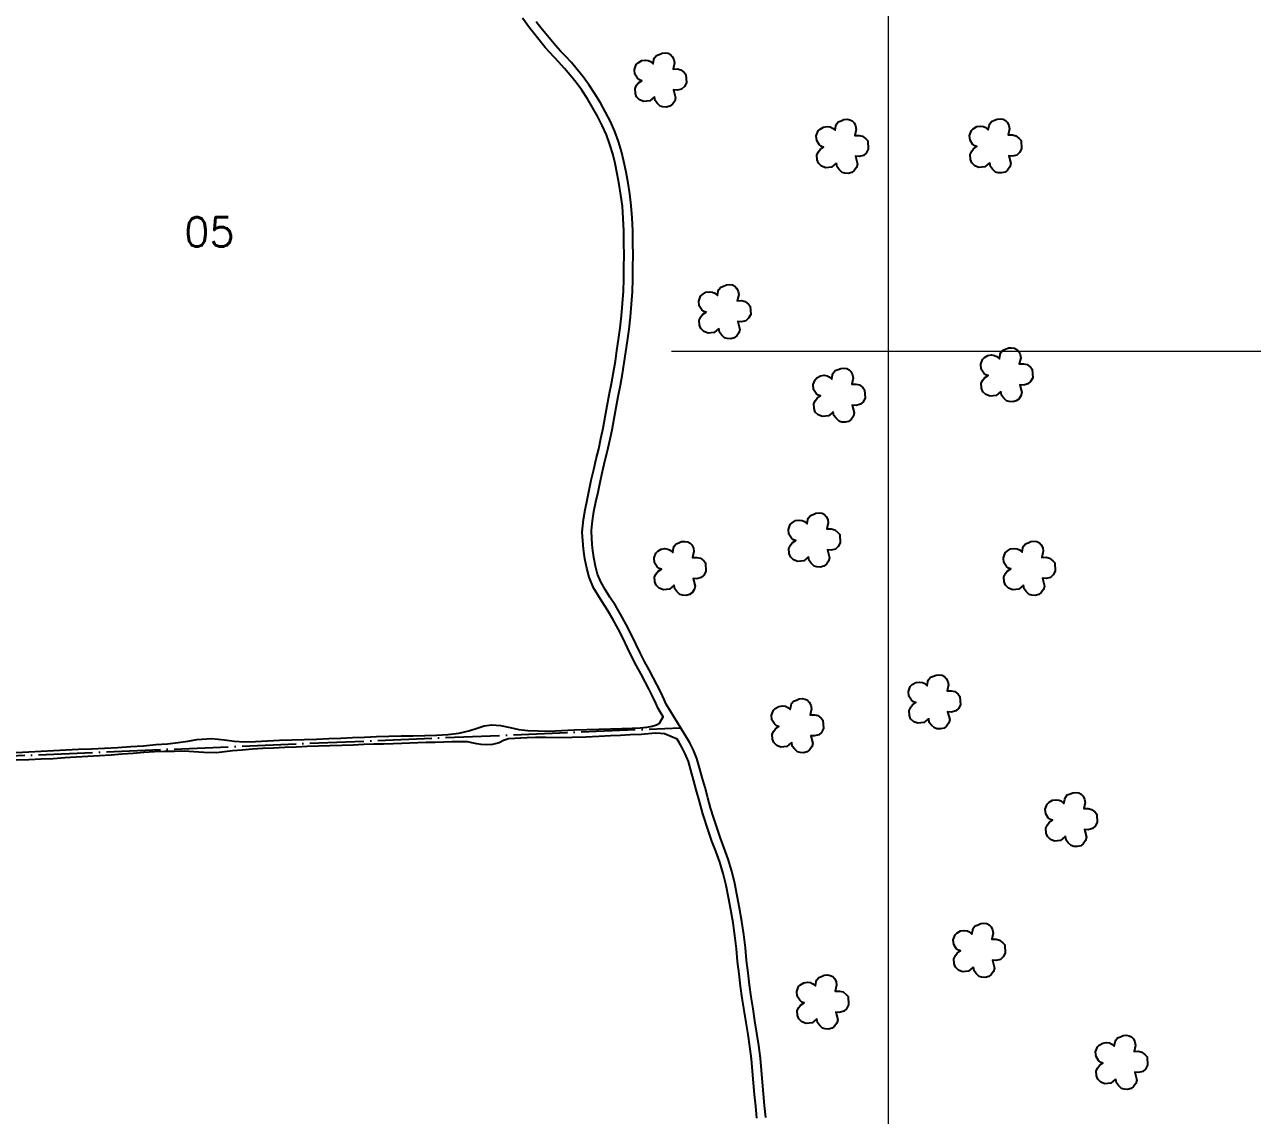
# Model space of a CAD drawing. Extents: x 749772 to 751872, y 7810048 to 7813018.
# Drawn here: x 750817 to 751361, y 7811061 to 7811545 of the extents above; entities that cross this region are included whole.
import ezdxf

# ---------------------------------------------------------------- set-up
doc = ezdxf.new("R2010")
doc.units = 0
doc.header["$MEASUREMENT"] = 0
doc.linetypes.add('ACAD_ISO04W100', pattern=[30, 24, -3, 0, -3])
doc.linetypes.add('CONTINUO', pattern=[0])
for name, color, linetype in [('0114000638', 1, 'Continuous'), ('0114000638004', 5, 'Continuous'), ('0114000638005', 5, 'Continuous'), ('SIMBOLO ARVORE', 118, 'Continuous'), ('TEXTO_NUN_TAL', 7, 'Continuous')]:
    doc.layers.add(name, color=color, linetype=linetype)
doc.layers.add('MALHA', color=8, linetype='Continuous', lineweight=9)
doc.layers.add('REDE_DE_LUZ', color=6, linetype='Continuous', lineweight=25)
doc.styles.add('Simplex', font='simplex.shx')

msp = doc.modelspace()

# ---------------------------------------------------------------- linework, layer by layer
at = {"layer": '0114000638', "flags": 128}
msp.add_lwpolyline([(751145.65, 7811060.12), (751145.15, 7811065.41), (751144.62, 7811070.59), (751144.19, 7811075.7), (751143.78, 7811080.95), (751143.3, 7811086.45), (751142.6, 7811092.05), (751141.74, 7811097.53), (751140.84, 7811102.88), (751140.02, 7811108.21), (751139.18, 7811113.53), (751138.45, 7811118.87), (751137.77, 7811124.29), (751137.14, 7811129.67), (751136.65, 7811135.34), (751135.96, 7811141.26), (751135.1, 7811147.06), (751134.05, 7811152.85), (751133.02, 7811158.42), (751131.95, 7811163.86), (751130.63, 7811169.28), (751129.02, 7811174.64), (751127.19, 7811179.54), (751125.5, 7811183.99), (751124.04, 7811188.36), (751122.59, 7811192.85), (751121.2, 7811197.34), (751119.92, 7811201.87), (751118.71, 7811206.47), (751117.5, 7811210.9), (751116.33, 7811215.2), (751115.11, 7811219.3), (751113.62, 7811223.03), (751112, 7811226.23), (751110.68, 7811228.43), (751101.5, 7811243.36), (751100.57, 7811245.51), (751099.08, 7811248.71), (751097.34, 7811252.11), (751095.71, 7811255.17), (751093.89, 7811258.59), (751091.86, 7811262.29), (751089.89, 7811266.14), (751087.97, 7811270.14), (751085.93, 7811274.37), (751083.7, 7811278.67), (751081.38, 7811282.99), (751078.95, 7811287.12), (751076.56, 7811290.92), (751074.46, 7811294.28), (751072.52, 7811297.64), (751071.1, 7811300.98), (751070.14, 7811304.55), (751069.39, 7811308.47), (751068.84, 7811312.54), (751068.55, 7811316.55), (751068.42, 7811320.62), (751068.82, 7811324.75), (751069.48, 7811328.87), (751070.32, 7811333.06), (751071.26, 7811337.41), (751072.21, 7811341.88), (751073.28, 7811346.54), (751074.33, 7811351.24), (751075.47, 7811355.75), (751076.49, 7811360.34), (751077.49, 7811365.08), (751078.44, 7811370.07), (751079.3, 7811374.99), (751080.21, 7811379.92), (751081.17, 7811384.93), (751082.09, 7811389.88), (751082.9, 7811394.84), (751083.62, 7811399.66), (751084.34, 7811404.57), (751085.04, 7811409.75), (751085.69, 7811415.2), (751086.18, 7811420.78), (751086.51, 7811426.34), (751086.69, 7811431.82), (751086.75, 7811437.22), (751086.79, 7811442.58), (751086.74, 7811447.96), (751086.66, 7811453.47), (751086.43, 7811459.09), (751086.03, 7811464.63), (751085.38, 7811469.67), (751084.63, 7811474.49), (751083.73, 7811479.31), (751082.78, 7811484.04), (751081.66, 7811488.53), (751080.33, 7811492.96), (751078.68, 7811497.37), (751076.74, 7811501.75), (751074.56, 7811506.02), (751072.3, 7811510.08), (751069.92, 7811514.05), (751067.33, 7811517.93), (751064.72, 7811521.59), (751062.07, 7811524.88), (751059.44, 7811527.99), (751056.88, 7811530.8), (751054.7, 7811533.08), (751052.63, 7811535.4), (751050.32, 7811538.03), (751048.09, 7811540.65), (751045.93, 7811543.42), (751043.87, 7811546.07)], dxfattribs=at)
at = {"layer": '0114000638004', "flags": 128}
msp.add_lwpolyline([(751141.67, 7811059.72), (751141.17, 7811065.02), (751140.64, 7811070.21), (751140.2, 7811075.38), (751139.8, 7811080.62), (751139.32, 7811086.02), (751138.64, 7811091.49), (751137.79, 7811096.88), (751136.89, 7811102.24), (751136.07, 7811107.6), (751135.22, 7811112.95), (751134.49, 7811118.35), (751133.8, 7811123.81), (751133.16, 7811129.27), (751132.67, 7811134.94), (751131.99, 7811140.74), (751131.15, 7811146.41), (751130.11, 7811152.13), (751129.1, 7811157.67), (751128.04, 7811163), (751126.76, 7811168.23), (751125.22, 7811173.37), (751123.45, 7811178.14), (751121.74, 7811182.65), (751120.24, 7811187.11), (751117.75, 7811194.82), (751116.06, 7811200.82), (751114.84, 7811205.43), (751113.64, 7811209.86), (751112.49, 7811214.11), (751111.32, 7811217.98), (751109.97, 7811221.39), (751108.5, 7811224.29), (751107.26, 7811226.35), (751106.36, 7811227.81), (751100.72, 7811230.2), (751099.02, 7811230.42), (751096.62, 7811230.5), (751090.48, 7811229.93), (751085.56, 7811229.74), (751081.23, 7811229.56), (751076.76, 7811229.31), (751071.61, 7811229.03), (751065.87, 7811228.8), (751059.87, 7811228.6), (751053.76, 7811228.5), (751048.12, 7811228.55), (751043.55, 7811228.58), (751039.79, 7811228.45), (751031.51, 7811227.99), (751029.4, 7811227.22), (751027.39, 7811226.31), (751024.52, 7811225.47), (751022, 7811225.33), (751019.49, 7811225.47), (751017.56, 7811225.77), (751015.34, 7811226.28), (751013.48, 7811226.64), (751006.45, 7811226.66), (751002.91, 7811226.55), (750999.09, 7811226.44), (750995.07, 7811226.33), (750991.43, 7811226.21), (750987.9, 7811226.13), (750984.3, 7811225.91), (750980.43, 7811225.79), (750976.18, 7811225.69), (750971.84, 7811225.58), (750967.48, 7811225.46), (750962.71, 7811225.22), (750957.64, 7811225.11), (750952.41, 7811224.93), (750947.27, 7811224.81), (750942.39, 7811224.56), (750937.51, 7811224.35), (750932.47, 7811224.12), (750927.44, 7811223.94), (750922.6, 7811223.7), (750917.94, 7811223.39), (750913.51, 7811223.05), (750909.26, 7811222.66), (750902.19, 7811221.8), (750896.51, 7811221.9), (750892.05, 7811222.24), (750887.73, 7811222.51), (750883.5, 7811222.45), (750879.23, 7811222.35), (750874.63, 7811222.32), (750869.89, 7811221.92), (750865.13, 7811221.55), (750860.35, 7811221.16), (750855.36, 7811220.79), (750850.22, 7811220.46), (750845.05, 7811220.12), (750839.97, 7811219.81), (750834.89, 7811219.52), (750829.75, 7811219.21), (750824.44, 7811218.93), (750818.9, 7811218.71), (750813.24, 7811218.54)], dxfattribs=at)
at = {"layer": '0114000638005', "flags": 128}
msp.add_lwpolyline([(750813.25, 7811221.89), (750818.85, 7811222.22), (750824.4, 7811222.57), (750829.82, 7811222.9), (750835.27, 7811223.2), (750840.95, 7811223.44), (750846.73, 7811223.63), (750852.47, 7811223.8), (750858.28, 7811224.12), (750864.14, 7811224.54), (750869.81, 7811224.97), (750875.23, 7811225.48), (750880.42, 7811225.85), (750885.06, 7811226.33), (750889.35, 7811226.94), (750893.44, 7811227.7), (750900.06, 7811228.14), (750905.66, 7811227.63), (750909.9, 7811226.95), (750914.58, 7811226.69), (750919.48, 7811226.79), (750924.68, 7811227.18), (750930.08, 7811227.42), (750935.56, 7811227.54), (750941.06, 7811227.72), (750946.51, 7811227.9), (750951.92, 7811228.09), (750957.25, 7811228.27), (750962.48, 7811228.56), (750967.72, 7811228.8), (750973.07, 7811229.04), (750978.55, 7811229.17), (750983.99, 7811229.3), (750989.27, 7811229.36), (750994.48, 7811229.48), (750999.65, 7811229.64), (751004.71, 7811229.94), (751009.62, 7811230.6), (751013.98, 7811231.59), (751017.62, 7811232.7), (751020.85, 7811233.74), (751024.2, 7811234.16), (751028.07, 7811233.92), (751032.25, 7811233.04), (751036.11, 7811232.17), (751040.17, 7811231.65), (751044.7, 7811231.5), (751049.61, 7811231.46), (751055.02, 7811231.7), (751060.7, 7811231.97), (751066.29, 7811232.15), (751071.63, 7811232.32), (751076.82, 7811232.46), (751081.87, 7811232.55), (751086.4, 7811232.71), (751089.97, 7811232.95), (751092.84, 7811233.26), (751095.28, 7811233.63), (751097.15, 7811234.16), (751098.48, 7811235.01), (751100.2, 7811237.83), (751097.94, 7811241.51), (751096.92, 7811243.87), (751095.49, 7811246.95), (751093.79, 7811250.26), (751092.18, 7811253.3), (751090.37, 7811256.69), (751088.33, 7811260.41), (751086.31, 7811264.36), (751084.37, 7811268.41), (751082.35, 7811272.58), (751080.16, 7811276.8), (751077.9, 7811281.03), (751075.53, 7811285.04), (751073.17, 7811288.79), (751069.27, 7811295.04), (751067.31, 7811299.67), (751066.24, 7811303.65), (751065.44, 7811307.83), (751064.86, 7811312.12), (751064.31, 7811319.64), (751064.85, 7811325.26), (751065.54, 7811329.58), (751066.4, 7811333.87), (751067.35, 7811338.24), (751068.3, 7811342.74), (751069.38, 7811347.43), (751070.44, 7811352.16), (751071.57, 7811356.67), (751072.58, 7811361.19), (751073.57, 7811365.87), (751074.51, 7811370.79), (751075.36, 7811375.69), (751076.27, 7811380.66), (751077.24, 7811385.68), (751078.15, 7811390.57), (751078.95, 7811395.46), (751079.66, 7811400.24), (751080.38, 7811405.12), (751081.07, 7811410.25), (751081.71, 7811415.61), (751082.19, 7811421.07), (751082.51, 7811426.52), (751082.69, 7811431.91), (751082.75, 7811437.26), (751082.79, 7811442.58), (751082.74, 7811447.91), (751082.66, 7811453.35), (751082.44, 7811458.86), (751082.05, 7811464.23), (751081.42, 7811469.1), (751080.69, 7811473.82), (751079.8, 7811478.55), (751078.88, 7811483.15), (751077.8, 7811487.47), (751076.54, 7811491.69), (751074.98, 7811495.85), (751073.12, 7811500.03), (751071.03, 7811504.14), (751068.84, 7811508.08), (751066.54, 7811511.91), (751064.04, 7811515.66), (751061.53, 7811519.17), (751058.98, 7811522.34), (751056.44, 7811525.35), (751053.95, 7811528.07), (751051.76, 7811530.37), (751047.88, 7811534.71), (751044.99, 7811538.12), (751040.92, 7811543.32), (751037.84, 7811547.62)], dxfattribs=at)
at = {"layer": 'MALHA', "color": 8}
for p, q in [((751200, 7810382.39), (751200, 7812918)), ((751103.88, 7811400), (751771.96, 7811400))]:
    msp.add_line(p, q, dxfattribs=at)
at = {"layer": 'REDE_DE_LUZ', "linetype": 'ACAD_ISO04W100'}
msp.add_lwpolyline([(750510.33, 7811202.59), (750763.08, 7811218.43), (751107.9, 7811232.94)], dxfattribs=at)
at = {"layer": 'SIMBOLO ARVORE', "linetype": 'CONTINUO'}
for points in [[(751096.31, 7811512.75, 0), (751094.23, 7811511.01, 0), (751091.59, 7811510.71, 0), (751089.71, 7811511.44, 0), (751088.38, 7811512.75, 0), (751087.83, 7811514.25, 0), (751087.68, 7811516.47, 0), (751088.4, 7811517.87, 0), (751089.16, 7811518.9, 0), (751090.68, 7811519.93, 0), (751089.71, 7811520.24, 0), (751088.76, 7811521.03, 0), (751087.64, 7811522.79, 0), (751087.43, 7811524.9, 0), (751088.24, 7811527.09, 0), (751089.09, 7811527.87, 0), (751090.64, 7811528.82, 0), (751092.27, 7811529.04, 0), (751093.57, 7811528.85, 0), (751094.6, 7811528.37, 0), (751095.72, 7811527.37, 0), (751096.06, 7811529.29, 0), (751096.35, 7811530.06, 0), (751097.19, 7811531.12, 0), (751098.44, 7811531.58, 0), (751099.67, 7811532.13, 0), (751101.04, 7811532.25, 0), (751102.34, 7811532.07, 0), (751103.4, 7811531.51, 0), (751104.19, 7811530.66, 0), (751104.87, 7811529.3, 0), (751105.14, 7811527.79, 0), (751104.52, 7811525.1, 0), (751106.4, 7811525.13, 0), (751107.96, 7811524.76, 0), (751109.43, 7811523.59, 0), (751110.25, 7811522.66, 0), (751110.47, 7811518.95, 0), (751109.56, 7811517.3, 0), (751108.35, 7811516.19, 0), (751106.46, 7811515.68, 0), (751104.79, 7811515.83, 0), (751105.68, 7811512.37, 0), (751105.27, 7811510.9, 0), (751104.27, 7811509.49, 0), (751103.17, 7811508.61, 0), (751101.61, 7811508.23, 0), (751100.05, 7811508.32, 0), (751098.89, 7811508.65, 0), (751097.56, 7811509.96, 0), (751096.65, 7811511.14, 0), (751096.37, 7811512.93, 0)], [(751176.92, 7811483.3, 0), (751174.84, 7811481.56, 0), (751172.21, 7811481.26, 0), (751170.33, 7811481.99, 0), (751168.99, 7811483.3, 0), (751168.44, 7811484.8, 0), (751168.29, 7811487.01, 0), (751169.01, 7811488.41, 0), (751169.77, 7811489.45, 0), (751171.29, 7811490.48, 0), (751170.32, 7811490.79, 0), (751169.37, 7811491.57, 0), (751168.25, 7811493.34, 0), (751168.05, 7811495.44, 0), (751168.86, 7811497.63, 0), (751169.71, 7811498.42, 0), (751171.25, 7811499.36, 0), (751172.88, 7811499.58, 0), (751174.18, 7811499.4, 0), (751175.21, 7811498.92, 0), (751176.34, 7811497.92, 0), (751176.67, 7811499.84, 0), (751176.96, 7811500.61, 0), (751177.8, 7811501.67, 0), (751179.06, 7811502.13, 0), (751180.28, 7811502.67, 0), (751181.66, 7811502.8, 0), (751182.96, 7811502.61, 0), (751184.01, 7811502.06, 0), (751184.8, 7811501.21, 0), (751185.49, 7811499.85, 0), (751185.76, 7811498.34, 0), (751185.13, 7811495.65, 0), (751187.02, 7811495.68, 0), (751188.58, 7811495.3, 0), (751190.05, 7811494.14, 0), (751190.86, 7811493.21, 0), (751191.08, 7811489.5, 0), (751190.17, 7811487.84, 0), (751188.97, 7811486.74, 0), (751187.07, 7811486.23, 0), (751185.4, 7811486.38, 0), (751186.29, 7811482.92, 0), (751185.88, 7811481.44, 0), (751184.88, 7811480.03, 0), (751183.78, 7811479.16, 0), (751182.22, 7811478.77, 0), (751180.67, 7811478.87, 0), (751179.5, 7811479.2, 0), (751178.17, 7811480.51, 0), (751177.26, 7811481.69, 0), (751176.98, 7811483.48, 0)], [(751244.87, 7811483.52, 0), (751242.8, 7811481.77, 0), (751240.16, 7811481.47, 0), (751238.28, 7811482.2, 0), (751236.95, 7811483.51, 0), (751236.4, 7811485.01, 0), (751236.25, 7811487.23, 0), (751236.97, 7811488.63, 0), (751237.72, 7811489.66, 0), (751239.24, 7811490.69, 0), (751238.28, 7811491, 0), (751237.32, 7811491.79, 0), (751236.2, 7811493.56, 0), (751236, 7811495.66, 0), (751236.81, 7811497.85, 0), (751237.66, 7811498.63, 0), (751239.21, 7811499.58, 0), (751240.84, 7811499.8, 0), (751242.14, 7811499.61, 0), (751243.16, 7811499.14, 0), (751244.29, 7811498.13, 0), (751244.63, 7811500.05, 0), (751244.92, 7811500.82, 0), (751245.76, 7811501.89, 0), (751247.01, 7811502.35, 0), (751248.23, 7811502.89, 0), (751249.61, 7811503.01, 0), (751250.91, 7811502.83, 0), (751251.97, 7811502.27, 0), (751252.75, 7811501.42, 0), (751253.44, 7811500.06, 0), (751253.71, 7811498.55, 0), (751253.09, 7811495.86, 0), (751254.97, 7811495.89, 0), (751256.53, 7811495.52, 0), (751258, 7811494.35, 0), (751258.82, 7811493.42, 0), (751259.04, 7811489.72, 0), (751258.13, 7811488.06, 0), (751256.92, 7811486.95, 0), (751255.02, 7811486.45, 0), (751253.36, 7811486.59, 0), (751254.25, 7811483.13, 0), (751253.84, 7811481.66, 0), (751252.84, 7811480.25, 0), (751251.74, 7811479.37, 0), (751250.17, 7811478.99, 0), (751248.62, 7811479.08, 0), (751247.46, 7811479.41, 0), (751246.12, 7811480.72, 0), (751245.22, 7811481.9, 0), (751244.94, 7811483.7, 0)], [(751124.8, 7811410, 0), (751122.72, 7811408.26, 0), (751120.09, 7811407.95, 0), (751118.21, 7811408.68, 0), (751116.87, 7811409.99, 0), (751116.32, 7811411.49, 0), (751116.17, 7811413.71, 0), (751116.89, 7811415.11, 0), (751117.65, 7811416.15, 0), (751119.17, 7811417.18, 0), (751118.2, 7811417.49, 0), (751117.25, 7811418.27, 0), (751116.13, 7811420.04, 0), (751115.93, 7811422.14, 0), (751116.73, 7811424.33, 0), (751117.58, 7811425.12, 0), (751119.13, 7811426.06, 0), (751120.76, 7811426.28, 0), (751122.06, 7811426.09, 0), (751123.09, 7811425.62, 0), (751124.22, 7811424.61, 0), (751124.55, 7811426.53, 0), (751124.84, 7811427.3, 0), (751125.68, 7811428.37, 0), (751126.94, 7811428.83, 0), (751128.16, 7811429.37, 0), (751129.54, 7811429.5, 0), (751130.84, 7811429.31, 0), (751131.89, 7811428.75, 0), (751132.68, 7811427.91, 0), (751133.37, 7811426.55, 0), (751133.64, 7811425.04, 0), (751133.01, 7811422.35, 0), (751134.9, 7811422.38, 0), (751136.46, 7811422, 0), (751137.93, 7811420.84, 0), (751138.74, 7811419.9, 0), (751138.96, 7811416.2, 0), (751138.05, 7811414.54, 0), (751136.85, 7811413.44, 0), (751134.95, 7811412.93, 0), (751133.28, 7811413.08, 0), (751134.17, 7811409.61, 0), (751133.76, 7811408.14, 0), (751132.76, 7811406.73, 0), (751131.66, 7811405.86, 0), (751130.1, 7811405.47, 0), (751128.55, 7811405.56, 0), (751127.38, 7811405.89, 0), (751126.05, 7811407.2, 0), (751125.14, 7811408.39, 0), (751124.86, 7811410.18, 0)], [(751249.83, 7811382, 0), (751247.75, 7811380.26, 0), (751245.12, 7811379.95, 0), (751243.24, 7811380.68, 0), (751241.9, 7811381.99, 0), (751241.35, 7811383.49, 0), (751241.2, 7811385.71, 0), (751241.92, 7811387.11, 0), (751242.68, 7811388.15, 0), (751244.2, 7811389.18, 0), (751243.23, 7811389.49, 0), (751242.28, 7811390.27, 0), (751241.16, 7811392.04, 0), (751240.96, 7811394.14, 0), (751241.77, 7811396.33, 0), (751242.61, 7811397.12, 0), (751244.16, 7811398.06, 0), (751245.79, 7811398.28, 0), (751247.09, 7811398.09, 0), (751248.12, 7811397.62, 0), (751249.25, 7811396.61, 0), (751249.58, 7811398.54, 0), (751249.87, 7811399.3, 0), (751250.71, 7811400.37, 0), (751251.97, 7811400.83, 0), (751253.19, 7811401.37, 0), (751254.57, 7811401.5, 0), (751255.87, 7811401.31, 0), (751256.92, 7811400.75, 0), (751257.71, 7811399.91, 0), (751258.4, 7811398.55, 0), (751258.67, 7811397.04, 0), (751258.04, 7811394.35, 0), (751259.93, 7811394.38, 0), (751261.49, 7811394, 0), (751262.96, 7811392.84, 0), (751263.77, 7811391.9, 0), (751263.99, 7811388.2, 0), (751263.08, 7811386.54, 0), (751261.88, 7811385.44, 0), (751259.98, 7811384.93, 0), (751258.31, 7811385.08, 0), (751259.2, 7811381.61, 0), (751258.79, 7811380.14, 0), (751257.79, 7811378.73, 0), (751256.69, 7811377.86, 0), (751255.13, 7811377.47, 0), (751253.58, 7811377.56, 0), (751252.41, 7811377.89, 0), (751251.08, 7811379.2, 0), (751250.17, 7811380.39, 0), (751249.89, 7811382.18, 0)], [(751175.53, 7811372.97, 0), (751173.45, 7811371.23, 0), (751170.82, 7811370.92, 0), (751168.94, 7811371.65, 0), (751167.6, 7811372.96, 0), (751167.05, 7811374.46, 0), (751166.9, 7811376.68, 0), (751167.62, 7811378.08, 0), (751168.38, 7811379.12, 0), (751169.9, 7811380.15, 0), (751168.93, 7811380.45, 0), (751167.98, 7811381.24, 0), (751166.86, 7811383.01, 0), (751166.66, 7811385.11, 0), (751167.47, 7811387.3, 0), (751168.32, 7811388.08, 0), (751169.87, 7811389.03, 0), (751171.49, 7811389.25, 0), (751172.79, 7811389.06, 0), (751173.82, 7811388.59, 0), (751174.95, 7811387.58, 0), (751175.29, 7811389.5, 0), (751175.57, 7811390.27, 0), (751176.41, 7811391.34, 0), (751177.67, 7811391.8, 0), (751178.89, 7811392.34, 0), (751180.27, 7811392.47, 0), (751181.57, 7811392.28, 0), (751182.63, 7811391.72, 0), (751183.41, 7811390.87, 0), (751184.1, 7811389.52, 0), (751184.37, 7811388.01, 0), (751183.74, 7811385.32, 0), (751185.63, 7811385.34, 0), (751187.19, 7811384.97, 0), (751188.66, 7811383.8, 0), (751189.47, 7811382.87, 0), (751189.69, 7811379.17, 0), (751188.78, 7811377.51, 0), (751187.58, 7811376.4, 0), (751185.68, 7811375.9, 0), (751184.01, 7811376.04, 0), (751184.9, 7811372.58, 0), (751184.49, 7811371.11, 0), (751183.49, 7811369.7, 0), (751182.39, 7811368.82, 0), (751180.83, 7811368.44, 0), (751179.28, 7811368.53, 0), (751178.11, 7811368.86, 0), (751176.78, 7811370.17, 0), (751175.87, 7811371.36, 0), (751175.59, 7811373.15, 0)], [(751164.53, 7811308.74, 0), (751162.46, 7811307, 0), (751159.82, 7811306.7, 0), (751157.94, 7811307.43, 0), (751156.61, 7811308.74, 0), (751156.05, 7811310.24, 0), (751155.91, 7811312.45, 0), (751156.62, 7811313.85, 0), (751157.38, 7811314.89, 0), (751158.9, 7811315.92, 0), (751157.93, 7811316.23, 0), (751156.98, 7811317.01, 0), (751155.86, 7811318.78, 0), (751155.66, 7811320.88, 0), (751156.47, 7811323.07, 0), (751157.32, 7811323.86, 0), (751158.87, 7811324.8, 0), (751160.49, 7811325.02, 0), (751161.79, 7811324.84, 0), (751162.82, 7811324.36, 0), (751163.95, 7811323.36, 0), (751164.29, 7811325.28, 0), (751164.57, 7811326.05, 0), (751165.42, 7811327.11, 0), (751166.67, 7811327.57, 0), (751167.89, 7811328.11, 0), (751169.27, 7811328.24, 0), (751170.57, 7811328.05, 0), (751171.63, 7811327.5, 0), (751172.41, 7811326.65, 0), (751173.1, 7811325.29, 0), (751173.37, 7811323.78, 0), (751172.74, 7811321.09, 0), (751174.63, 7811321.12, 0), (751176.19, 7811320.74, 0), (751177.66, 7811319.58, 0), (751178.47, 7811318.65, 0), (751178.69, 7811314.94, 0), (751177.79, 7811313.28, 0), (751176.58, 7811312.18, 0), (751174.68, 7811311.67, 0), (751173.01, 7811311.82, 0), (751173.9, 7811308.36, 0), (751173.5, 7811306.88, 0), (751172.5, 7811305.47, 0), (751171.4, 7811304.6, 0), (751169.83, 7811304.21, 0), (751168.28, 7811304.31, 0), (751167.11, 7811304.64, 0), (751165.78, 7811305.95, 0), (751164.87, 7811307.13, 0), (751164.6, 7811308.92, 0)], [(751104.98, 7811296.1, 0), (751102.9, 7811294.36, 0), (751100.27, 7811294.06, 0), (751098.39, 7811294.79, 0), (751097.05, 7811296.1, 0), (751096.5, 7811297.6, 0), (751096.35, 7811299.81, 0), (751097.07, 7811301.21, 0), (751097.83, 7811302.25, 0), (751099.35, 7811303.28, 0), (751098.38, 7811303.59, 0), (751097.43, 7811304.37, 0), (751096.31, 7811306.14, 0), (751096.11, 7811308.24, 0), (751096.91, 7811310.43, 0), (751097.76, 7811311.22, 0), (751099.31, 7811312.16, 0), (751100.94, 7811312.38, 0), (751102.24, 7811312.2, 0), (751103.27, 7811311.72, 0), (751104.4, 7811310.72, 0), (751104.73, 7811312.64, 0), (751105.02, 7811313.41, 0), (751105.86, 7811314.47, 0), (751107.12, 7811314.93, 0), (751108.34, 7811315.47, 0), (751109.71, 7811315.6, 0), (751111.02, 7811315.41, 0), (751112.07, 7811314.86, 0), (751112.86, 7811314.01, 0), (751113.55, 7811312.65, 0), (751113.82, 7811311.14, 0), (751113.19, 7811308.45, 0), (751115.08, 7811308.48, 0), (751116.64, 7811308.1, 0), (751118.11, 7811306.94, 0), (751118.92, 7811306.01, 0), (751119.14, 7811302.3, 0), (751118.23, 7811300.64, 0), (751117.03, 7811299.54, 0), (751115.13, 7811299.03, 0), (751113.46, 7811299.18, 0), (751114.35, 7811295.72, 0), (751113.94, 7811294.24, 0), (751112.94, 7811292.83, 0), (751111.84, 7811291.96, 0), (751110.28, 7811291.57, 0), (751108.73, 7811291.67, 0), (751107.56, 7811292, 0), (751106.23, 7811293.31, 0), (751105.32, 7811294.49, 0), (751105.04, 7811296.28, 0)], [(751259.85, 7811296.16, 0), (751257.77, 7811294.42, 0), (751255.13, 7811294.11, 0), (751253.25, 7811294.84, 0), (751251.92, 7811296.15, 0), (751251.37, 7811297.65, 0), (751251.22, 7811299.87, 0), (751251.94, 7811301.27, 0), (751252.7, 7811302.31, 0), (751254.22, 7811303.34, 0), (751253.25, 7811303.64, 0), (751252.3, 7811304.43, 0), (751251.18, 7811306.2, 0), (751250.97, 7811308.3, 0), (751251.78, 7811310.49, 0), (751252.63, 7811311.27, 0), (751254.18, 7811312.22, 0), (751255.81, 7811312.44, 0), (751257.11, 7811312.25, 0), (751258.14, 7811311.78, 0), (751259.26, 7811310.77, 0), (751259.6, 7811312.69, 0), (751259.89, 7811313.46, 0), (751260.73, 7811314.53, 0), (751261.98, 7811314.99, 0), (751263.21, 7811315.53, 0), (751264.58, 7811315.66, 0), (751265.88, 7811315.47, 0), (751266.94, 7811314.91, 0), (751267.73, 7811314.06, 0), (751268.41, 7811312.71, 0), (751268.68, 7811311.2, 0), (751268.06, 7811308.51, 0), (751269.94, 7811308.53, 0), (751271.5, 7811308.16, 0), (751272.97, 7811306.99, 0), (751273.79, 7811306.06, 0), (751274.01, 7811302.36, 0), (751273.1, 7811300.7, 0), (751271.89, 7811299.59, 0), (751269.99, 7811299.09, 0), (751268.33, 7811299.23, 0), (751269.22, 7811295.77, 0), (751268.81, 7811294.3, 0), (751267.81, 7811292.89, 0), (751266.71, 7811292.01, 0), (751265.14, 7811291.63, 0), (751263.59, 7811291.72, 0), (751262.43, 7811292.05, 0), (751261.1, 7811293.36, 0), (751260.19, 7811294.55, 0), (751259.91, 7811296.34, 0)], [(751217.8, 7811236.94, 0), (751215.72, 7811235.19, 0), (751213.09, 7811234.89, 0), (751211.21, 7811235.62, 0), (751209.87, 7811236.93, 0), (751209.32, 7811238.43, 0), (751209.17, 7811240.65, 0), (751209.89, 7811242.05, 0), (751210.65, 7811243.08, 0), (751212.17, 7811244.11, 0), (751211.2, 7811244.42, 0), (751210.25, 7811245.21, 0), (751209.13, 7811246.98, 0), (751208.93, 7811249.08, 0), (751209.73, 7811251.27, 0), (751210.58, 7811252.05, 0), (751212.13, 7811253, 0), (751213.76, 7811253.22, 0), (751215.06, 7811253.03, 0), (751216.09, 7811252.56, 0), (751217.22, 7811251.55, 0), (751217.55, 7811253.47, 0), (751217.84, 7811254.24, 0), (751218.68, 7811255.31, 0), (751219.94, 7811255.77, 0), (751221.16, 7811256.31, 0), (751222.54, 7811256.44, 0), (751223.84, 7811256.25, 0), (751224.89, 7811255.69, 0), (751225.68, 7811254.84, 0), (751226.37, 7811253.49, 0), (751226.64, 7811251.98, 0), (751226.01, 7811249.28, 0), (751227.9, 7811249.31, 0), (751229.46, 7811248.94, 0), (751230.93, 7811247.77, 0), (751231.74, 7811246.84, 0), (751231.96, 7811243.14, 0), (751231.05, 7811241.48, 0), (751229.85, 7811240.37, 0), (751227.95, 7811239.87, 0), (751226.28, 7811240.01, 0), (751227.17, 7811236.55, 0), (751226.76, 7811235.08, 0), (751225.76, 7811233.67, 0), (751224.66, 7811232.79, 0), (751223.1, 7811232.41, 0), (751221.55, 7811232.5, 0), (751220.38, 7811232.83, 0), (751219.05, 7811234.14, 0), (751218.14, 7811235.32, 0), (751217.86, 7811237.12, 0)], [(751157.07, 7811226.34, 0), (751155, 7811224.6, 0), (751152.36, 7811224.29, 0), (751150.48, 7811225.02, 0), (751149.15, 7811226.33, 0), (751148.59, 7811227.83, 0), (751148.45, 7811230.05, 0), (751149.16, 7811231.45, 0), (751149.92, 7811232.49, 0), (751151.44, 7811233.52, 0), (751150.47, 7811233.82, 0), (751149.52, 7811234.61, 0), (751148.4, 7811236.38, 0), (751148.2, 7811238.48, 0), (751149.01, 7811240.67, 0), (751149.86, 7811241.45, 0), (751151.41, 7811242.4, 0), (751153.03, 7811242.62, 0), (751154.33, 7811242.43, 0), (751155.36, 7811241.96, 0), (751156.49, 7811240.95, 0), (751156.83, 7811242.87, 0), (751157.11, 7811243.64, 0), (751157.96, 7811244.71, 0), (751159.21, 7811245.17, 0), (751160.43, 7811245.71, 0), (751161.81, 7811245.84, 0), (751163.11, 7811245.65, 0), (751164.17, 7811245.09, 0), (751164.95, 7811244.24, 0), (751165.64, 7811242.89, 0), (751165.91, 7811241.38, 0), (751165.28, 7811238.69, 0), (751167.17, 7811238.71, 0), (751168.73, 7811238.34, 0), (751170.2, 7811237.17, 0), (751171.01, 7811236.24, 0), (751171.23, 7811232.54, 0), (751170.33, 7811230.88, 0), (751169.12, 7811229.77, 0), (751167.22, 7811229.27, 0), (751165.55, 7811229.41, 0), (751166.44, 7811225.95, 0), (751166.04, 7811224.48, 0), (751165.04, 7811223.07, 0), (751163.94, 7811222.19, 0), (751162.37, 7811221.81, 0), (751160.82, 7811221.9, 0), (751159.65, 7811222.23, 0), (751158.32, 7811223.54, 0), (751157.41, 7811224.72, 0), (751157.14, 7811226.52, 0)], [(751278.43, 7811184.74, 0), (751276.35, 7811182.99, 0), (751273.71, 7811182.69, 0), (751271.83, 7811183.42, 0), (751270.5, 7811184.73, 0), (751269.95, 7811186.23, 0), (751269.8, 7811188.45, 0), (751270.52, 7811189.85, 0), (751271.28, 7811190.88, 0), (751272.8, 7811191.91, 0), (751271.83, 7811192.22, 0), (751270.88, 7811193.01, 0), (751269.76, 7811194.78, 0), (751269.56, 7811196.88, 0), (751270.36, 7811199.07, 0), (751271.21, 7811199.85, 0), (751272.76, 7811200.8, 0), (751274.39, 7811201.02, 0), (751275.69, 7811200.83, 0), (751276.72, 7811200.36, 0), (751277.85, 7811199.35, 0), (751278.18, 7811201.27, 0), (751278.47, 7811202.04, 0), (751279.31, 7811203.11, 0), (751280.57, 7811203.57, 0), (751281.79, 7811204.11, 0), (751283.16, 7811204.23, 0), (751284.47, 7811204.05, 0), (751285.52, 7811203.49, 0), (751286.31, 7811202.64, 0), (751287, 7811201.29, 0), (751287.26, 7811199.77, 0), (751286.64, 7811197.08, 0), (751288.53, 7811197.11, 0), (751290.08, 7811196.74, 0), (751291.55, 7811195.57, 0), (751292.37, 7811194.64, 0), (751292.59, 7811190.94, 0), (751291.68, 7811189.28, 0), (751290.48, 7811188.17, 0), (751288.58, 7811187.67, 0), (751286.91, 7811187.81, 0), (751287.8, 7811184.35, 0), (751287.39, 7811182.88, 0), (751286.39, 7811181.47, 0), (751285.29, 7811180.59, 0), (751283.73, 7811180.21, 0), (751282.17, 7811180.3, 0), (751281.01, 7811180.63, 0), (751279.68, 7811181.94, 0), (751278.77, 7811183.12, 0), (751278.49, 7811184.92, 0)], [(751237.62, 7811126.75, 0), (751235.54, 7811125.01, 0), (751232.91, 7811124.71, 0), (751231.03, 7811125.44, 0), (751229.69, 7811126.75, 0), (751229.14, 7811128.25, 0), (751228.99, 7811130.47, 0), (751229.71, 7811131.87, 0), (751230.47, 7811132.9, 0), (751231.99, 7811133.93, 0), (751231.02, 7811134.24, 0), (751230.07, 7811135.03, 0), (751228.95, 7811136.79, 0), (751228.75, 7811138.9, 0), (751229.55, 7811141.08, 0), (751230.4, 7811141.87, 0), (751231.95, 7811142.82, 0), (751233.58, 7811143.03, 0), (751234.88, 7811142.85, 0), (751235.91, 7811142.37, 0), (751237.04, 7811141.37, 0), (751237.37, 7811143.29, 0), (751237.66, 7811144.06, 0), (751238.5, 7811145.12, 0), (751239.76, 7811145.58, 0), (751240.98, 7811146.13, 0), (751242.36, 7811146.25, 0), (751243.66, 7811146.07, 0), (751244.71, 7811145.51, 0), (751245.5, 7811144.66, 0), (751246.19, 7811143.3, 0), (751246.46, 7811141.79, 0), (751245.83, 7811139.1, 0), (751247.72, 7811139.13, 0), (751249.28, 7811138.76, 0), (751250.75, 7811137.59, 0), (751251.56, 7811136.66, 0), (751251.78, 7811132.95, 0), (751250.87, 7811131.3, 0), (751249.67, 7811130.19, 0), (751247.77, 7811129.68, 0), (751246.1, 7811129.83, 0), (751246.99, 7811126.37, 0), (751246.58, 7811124.89, 0), (751245.58, 7811123.49, 0), (751244.48, 7811122.61, 0), (751242.92, 7811122.23, 0), (751241.37, 7811122.32, 0), (751240.2, 7811122.65, 0), (751238.87, 7811123.96, 0), (751237.96, 7811125.14, 0), (751237.68, 7811126.93, 0)], [(751168.22, 7811103.77, 0), (751166.14, 7811102.03, 0), (751163.51, 7811101.73, 0), (751161.63, 7811102.46, 0), (751160.29, 7811103.77, 0), (751159.74, 7811105.27, 0), (751159.59, 7811107.49, 0), (751160.31, 7811108.89, 0), (751161.07, 7811109.92, 0), (751162.59, 7811110.95, 0), (751161.62, 7811111.26, 0), (751160.67, 7811112.05, 0), (751159.55, 7811113.81, 0), (751159.35, 7811115.92, 0), (751160.16, 7811118.11, 0), (751161.01, 7811118.89, 0), (751162.56, 7811119.84, 0), (751164.18, 7811120.05, 0), (751165.48, 7811119.87, 0), (751166.51, 7811119.39, 0), (751167.64, 7811118.39, 0), (751167.98, 7811120.31, 0), (751168.26, 7811121.08, 0), (751169.1, 7811122.14, 0), (751170.36, 7811122.6, 0), (751171.58, 7811123.15, 0), (751172.96, 7811123.27, 0), (751174.26, 7811123.09, 0), (751175.32, 7811122.53, 0), (751176.1, 7811121.68, 0), (751176.79, 7811120.32, 0), (751177.06, 7811118.81, 0), (751176.43, 7811116.12, 0), (751178.32, 7811116.15, 0), (751179.88, 7811115.78, 0), (751181.35, 7811114.61, 0), (751182.16, 7811113.68, 0), (751182.38, 7811109.97, 0), (751181.48, 7811108.32, 0), (751180.27, 7811107.21, 0), (751178.37, 7811106.7, 0), (751176.7, 7811106.85, 0), (751177.59, 7811103.39, 0), (751177.19, 7811101.92, 0), (751176.18, 7811100.51, 0), (751175.08, 7811099.63, 0), (751173.52, 7811099.25, 0), (751171.97, 7811099.34, 0), (751170.8, 7811099.67, 0), (751169.47, 7811100.98, 0), (751168.56, 7811102.16, 0), (751168.28, 7811103.95, 0)], [(751300.73, 7811077.03, 0), (751298.65, 7811075.29, 0), (751296.01, 7811074.98, 0), (751294.13, 7811075.71, 0), (751292.8, 7811077.02, 0), (751292.25, 7811078.52, 0), (751292.1, 7811080.74, 0), (751292.82, 7811082.14, 0), (751293.58, 7811083.18, 0), (751295.1, 7811084.21, 0), (751294.13, 7811084.52, 0), (751293.18, 7811085.3, 0), (751292.05, 7811087.07, 0), (751291.85, 7811089.17, 0), (751292.66, 7811091.36, 0), (751293.51, 7811092.15, 0), (751295.06, 7811093.09, 0), (751296.69, 7811093.31, 0), (751297.99, 7811093.12, 0), (751299.02, 7811092.65, 0), (751300.14, 7811091.64, 0), (751300.48, 7811093.57, 0), (751300.77, 7811094.33, 0), (751301.61, 7811095.4, 0), (751302.86, 7811095.86, 0), (751304.09, 7811096.4, 0), (751305.46, 7811096.53, 0), (751306.76, 7811096.34, 0), (751307.82, 7811095.78, 0), (751308.61, 7811094.94, 0), (751309.29, 7811093.58, 0), (751309.56, 7811092.07, 0), (751308.94, 7811089.38, 0), (751310.82, 7811089.41, 0), (751312.38, 7811089.03, 0), (751313.85, 7811087.87, 0), (751314.67, 7811086.93, 0), (751314.89, 7811083.23, 0), (751313.98, 7811081.57, 0), (751312.77, 7811080.47, 0), (751310.87, 7811079.96, 0), (751309.21, 7811080.11, 0), (751310.1, 7811076.64, 0), (751309.69, 7811075.17, 0), (751308.69, 7811073.76, 0), (751307.59, 7811072.89, 0), (751306.02, 7811072.5, 0), (751304.47, 7811072.59, 0), (751303.31, 7811072.92, 0), (751301.97, 7811074.23, 0), (751301.07, 7811075.42, 0), (751300.79, 7811077.21, 0)]]:
    msp.add_polyline3d(points, dxfattribs=at)

# ---------------------------------------------------------------- texts
at = {"layer": 'TEXTO_NUN_TAL', "linetype": 'Continuous', "style": 'Simplex'}
msp.add_text('05', height=13, dxfattribs=at).set_placement((750887.82, 7811446.32))

doc.saveas('drawing.dxf')
